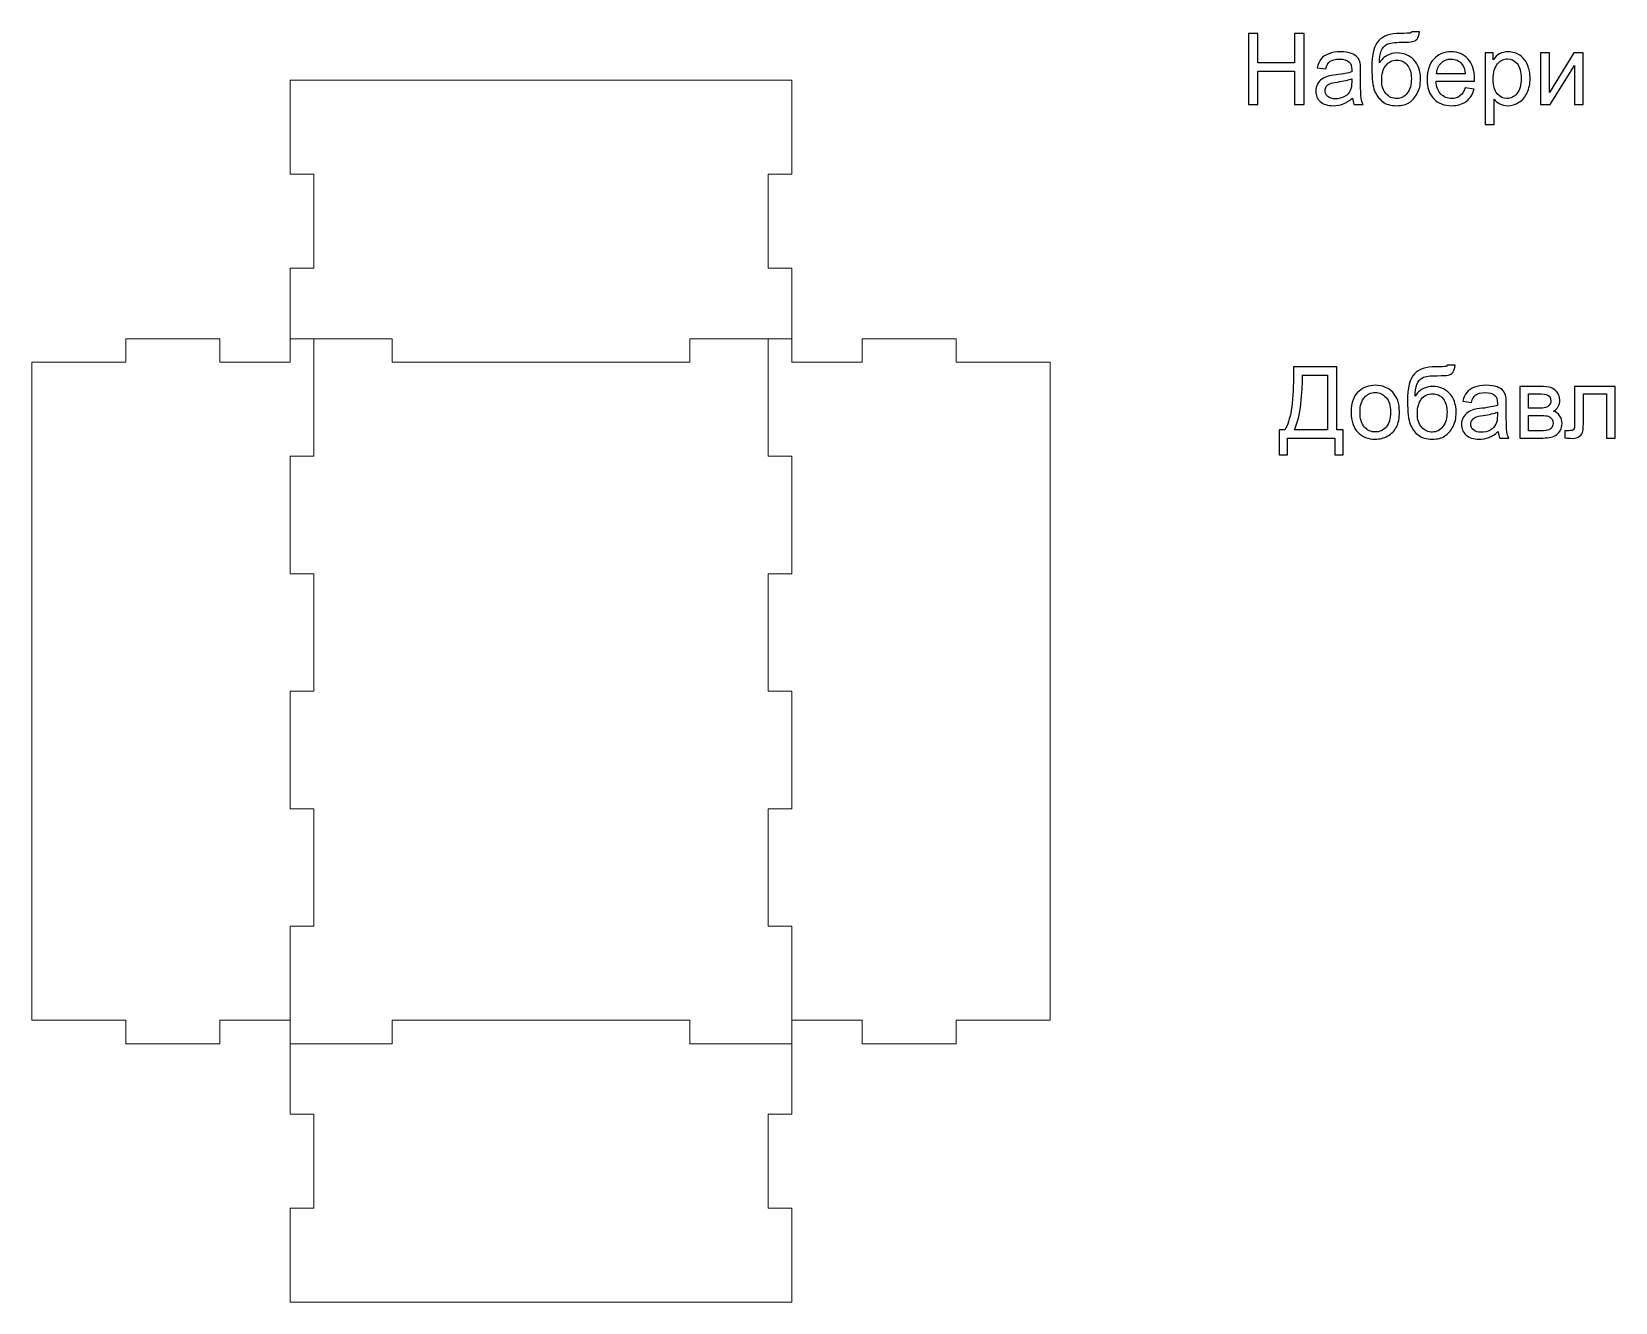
# Model space of a CAD drawing. Header units: millimetres. Extents: x 401 to 1796, y 156 to 1707.
# Drawn here: x 966.3 to 1370.5, y 155.9 to 480.3 of the extents above; entities that cross this region are included whole.
import ezdxf

# ---------------------------------------------------------------- set-up
doc = ezdxf.new("R2010")
doc.units = ezdxf.units.MM
doc.header["$MEASUREMENT"] = 0
doc.layers.add('layer 1', color=7, linetype='Continuous')

msp = doc.modelspace()

# ---------------------------------------------------------------- linework, layer by layer
at = {"layer": 'layer 1', "color": 165}
for points, knots in [([(1276.8537, 461.716), (1276.8537, 461.716), (1276.8537, 479.9024), (1276.8537, 479.9024), (1276.8537, 479.9024), (1276.8537, 479.9024), (1279.2667, 479.9024), (1279.2667, 479.9024), (1279.2667, 479.9024), (1279.2667, 479.9024), (1279.2667, 472.4094), (1279.2667, 472.4094), (1279.2667, 472.4094), (1279.2667, 472.4094), (1288.6647, 472.4094), (1288.6647, 472.4094), (1288.6647, 472.4094), (1288.6647, 472.4094), (1288.6647, 479.9024), (1288.6647, 479.9024), (1288.6647, 479.9024), (1288.6647, 479.9024), (1291.0777, 479.9024), (1291.0777, 479.9024), (1291.0777, 479.9024), (1291.0777, 479.9024), (1291.0777, 461.716), (1291.0777, 461.716), (1291.0777, 461.716), (1291.0777, 461.716), (1288.6647, 461.716), (1288.6647, 461.716), (1288.6647, 461.716), (1288.6647, 461.716), (1288.6647, 470.2758), (1288.6647, 470.2758), (1288.6647, 470.2758), (1288.6647, 470.2758), (1279.2667, 470.2758), (1279.2667, 470.2758), (1279.2667, 470.2758), (1279.2667, 470.2758), (1279.2667, 461.716), (1279.2667, 461.716), (1279.2667, 461.716), (1279.2667, 461.716), (1276.8537, 461.716), (1276.8537, 461.716)], [0, 0, 0, 0, 0.07692308, 0.07692308, 0.07692308, 0.07692308, 0.15384615, 0.15384615, 0.15384615, 0.15384615, 0.23076923, 0.23076923, 0.23076923, 0.23076923, 0.30769231, 0.30769231, 0.30769231, 0.30769231, 0.38461538, 0.38461538, 0.38461538, 0.38461538, 0.46153846, 0.46153846, 0.46153846, 0.46153846, 0.53846154, 0.53846154, 0.53846154, 0.53846154, 0.61538462, 0.61538462, 0.61538462, 0.61538462, 0.69230769, 0.69230769, 0.69230769, 0.69230769, 0.76923077, 0.76923077, 0.76923077, 0.76923077, 0.84615385, 0.84615385, 0.84615385, 0.84615385, 1, 1, 1, 1]), ([(1318.5435, 480.3342), (1318.5435, 480.3342), (1320.5247, 480.3088), (1320.5247, 480.3088), (1320.5247, 480.3088), (1320.4358, 479.424), (1320.2368, 478.806), (1319.9363, 478.4588), (1319.9363, 478.4588), (1319.6357, 478.1117), (1319.2505, 477.8916), (1318.7763, 477.79), (1318.7763, 477.79), (1318.3022, 477.6926), (1317.3709, 477.6418), (1315.9866, 477.6418), (1315.9866, 477.6418), (1314.1493, 477.6418), (1312.8962, 477.464), (1312.2274, 477.1084), (1312.2274, 477.1084), (1311.5627, 476.7528), (1311.0801, 476.1855), (1310.788, 475.4066), (1310.788, 475.4066), (1310.4959, 474.6234), (1310.3351, 473.6201), (1310.3012, 472.3882), (1310.3012, 472.3882), (1310.8642, 473.2264), (1311.5204, 473.853), (1312.2739, 474.2721), (1312.2739, 474.2721), (1313.0232, 474.6912), (1313.8741, 474.8986), (1314.8139, 474.8986), (1314.8139, 474.8986), (1316.5411, 474.8986), (1317.972, 474.3059), (1319.1065, 473.1206), (1319.1065, 473.1206), (1320.2368, 471.9353), (1320.8041, 470.3308), (1320.8041, 468.3031), (1320.8041, 468.3031), (1320.8041, 466.7664), (1320.5205, 465.5048), (1319.949, 464.5227), (1319.949, 464.5227), (1319.3775, 463.5406), (1318.7001, 462.7786), (1317.917, 462.2409), (1317.917, 462.2409), (1317.138, 461.7033), (1316.0712, 461.4366), (1314.725, 461.4366), (1314.725, 461.4366), (1313.1587, 461.4366), (1311.9437, 461.7922), (1311.0759, 462.5076), (1311.0759, 462.5076), (1310.2081, 463.2231), (1309.5434, 464.1375), (1309.0778, 465.2508), (1309.0778, 465.2508), (1308.6163, 466.3642), (1308.3835, 468.3073), (1308.3835, 471.0717), (1308.3835, 471.0717), (1308.3835, 474.5472), (1308.9719, 476.8883), (1310.1446, 478.0948), (1310.1446, 478.0948), (1311.3172, 479.3013), (1313.1248, 479.9024), (1315.5632, 479.9024), (1315.5632, 479.9024), (1317.083, 479.9024), (1317.9424, 479.9278), (1318.1498, 479.9786), (1318.1498, 479.9786), (1318.353, 480.0294), (1318.4842, 480.1479), (1318.5435, 480.3342)], [0, 0, 0, 0, 0.04545455, 0.04545455, 0.04545455, 0.04545455, 0.09090909, 0.09090909, 0.09090909, 0.09090909, 0.13636364, 0.13636364, 0.13636364, 0.13636364, 0.18181818, 0.18181818, 0.18181818, 0.18181818, 0.22727273, 0.22727273, 0.22727273, 0.22727273, 0.27272727, 0.27272727, 0.27272727, 0.27272727, 0.31818182, 0.31818182, 0.31818182, 0.31818182, 0.36363636, 0.36363636, 0.36363636, 0.36363636, 0.40909091, 0.40909091, 0.40909091, 0.40909091, 0.45454545, 0.45454545, 0.45454545, 0.45454545, 0.5, 0.5, 0.5, 0.5, 0.54545455, 0.54545455, 0.54545455, 0.54545455, 0.59090909, 0.59090909, 0.59090909, 0.59090909, 0.63636364, 0.63636364, 0.63636364, 0.63636364, 0.68181818, 0.68181818, 0.68181818, 0.68181818, 0.72727273, 0.72727273, 0.72727273, 0.72727273, 0.77272727, 0.77272727, 0.77272727, 0.77272727, 0.81818182, 0.81818182, 0.81818182, 0.81818182, 0.86363636, 0.86363636, 0.86363636, 0.86363636, 0.90909091, 0.90909091, 0.90909091, 0.90909091, 1, 1, 1, 1]), ([(1303.4263, 463.367), (1302.5966, 462.66), (1301.7965, 462.1647), (1301.0302, 461.8726), (1301.0302, 461.8726), (1300.264, 461.5805), (1299.4427, 461.4366), (1298.5622, 461.4366), (1298.5622, 461.4366), (1297.1144, 461.4366), (1296.001, 461.788), (1295.2221, 462.4949), (1295.2221, 462.4949), (1294.4432, 463.1977), (1294.0537, 464.0994), (1294.0537, 465.1958), (1294.0537, 465.1958), (1294.0537, 465.8393), (1294.2019, 466.4277), (1294.494, 466.9611), (1294.494, 466.9611), (1294.7903, 467.4945), (1295.1755, 467.9178), (1295.6497, 468.2396), (1295.6497, 468.2396), (1296.128, 468.5613), (1296.6614, 468.8068), (1297.2583, 468.9719), (1297.2583, 468.9719), (1297.6986, 469.0862), (1298.3632, 469.1963), (1299.248, 469.3064), (1299.248, 469.3064), (1301.0514, 469.518), (1302.3849, 469.7763), (1303.2358, 470.0726), (1303.2358, 470.0726), (1303.2443, 470.3774), (1303.2485, 470.5721), (1303.2485, 470.6526), (1303.2485, 470.6526), (1303.2485, 471.5585), (1303.0368, 472.1977), (1302.6135, 472.5703), (1302.6135, 472.5703), (1302.042, 473.074), (1301.1911, 473.3238), (1300.065, 473.3238), (1300.065, 473.3238), (1299.0109, 473.3238), (1298.232, 473.1375), (1297.7325, 472.7692), (1297.7325, 472.7692), (1297.2287, 472.4009), (1296.8604, 471.749), (1296.6191, 470.8092), (1296.6191, 470.8092), (1296.6191, 470.8092), (1294.4347, 471.114), (1294.4347, 471.114), (1294.4347, 471.114), (1294.6337, 472.0496), (1294.9596, 472.8073), (1295.4168, 473.3831), (1295.4168, 473.3831), (1295.874, 473.9588), (1296.5344, 474.3991), (1297.398, 474.7123), (1297.398, 474.7123), (1298.2574, 475.0214), (1299.2607, 475.178), (1300.3952, 475.178), (1300.3952, 475.178), (1301.5213, 475.178), (1302.4399, 475.0468), (1303.1469, 474.7801), (1303.1469, 474.7801), (1303.8496, 474.5134), (1304.3703, 474.1832), (1304.7005, 473.781), (1304.7005, 473.781), (1305.0307, 473.3788), (1305.2636, 472.8708), (1305.399, 472.257), (1305.399, 472.257), (1305.471, 471.876), (1305.5091, 471.1902), (1305.5091, 470.2038), (1305.5091, 470.2038), (1305.5091, 470.2038), (1305.5091, 467.2405), (1305.5091, 467.2405), (1305.5091, 467.2405), (1305.5091, 465.1704), (1305.5557, 463.8623), (1305.6488, 463.3077), (1305.6488, 463.3077), (1305.7377, 462.7532), (1305.924, 462.224), (1306.1949, 461.716), (1306.1949, 461.716), (1306.1949, 461.716), (1303.8581, 461.716), (1303.8581, 461.716), (1303.8581, 461.716), (1303.6337, 462.1859), (1303.4898, 462.7362), (1303.4263, 463.367)], [0, 0, 0, 0, 0.03571429, 0.03571429, 0.03571429, 0.03571429, 0.07142857, 0.07142857, 0.07142857, 0.07142857, 0.10714286, 0.10714286, 0.10714286, 0.10714286, 0.14285714, 0.14285714, 0.14285714, 0.14285714, 0.17857143, 0.17857143, 0.17857143, 0.17857143, 0.21428571, 0.21428571, 0.21428571, 0.21428571, 0.25, 0.25, 0.25, 0.25, 0.28571429, 0.28571429, 0.28571429, 0.28571429, 0.32142857, 0.32142857, 0.32142857, 0.32142857, 0.35714286, 0.35714286, 0.35714286, 0.35714286, 0.39285714, 0.39285714, 0.39285714, 0.39285714, 0.42857143, 0.42857143, 0.42857143, 0.42857143, 0.46428571, 0.46428571, 0.46428571, 0.46428571, 0.5, 0.5, 0.5, 0.5, 0.53571429, 0.53571429, 0.53571429, 0.53571429, 0.57142857, 0.57142857, 0.57142857, 0.57142857, 0.60714286, 0.60714286, 0.60714286, 0.60714286, 0.64285714, 0.64285714, 0.64285714, 0.64285714, 0.67857143, 0.67857143, 0.67857143, 0.67857143, 0.71428571, 0.71428571, 0.71428571, 0.71428571, 0.75, 0.75, 0.75, 0.75, 0.78571429, 0.78571429, 0.78571429, 0.78571429, 0.82142857, 0.82142857, 0.82142857, 0.82142857, 0.85714286, 0.85714286, 0.85714286, 0.85714286, 0.89285714, 0.89285714, 0.89285714, 0.89285714, 0.92857143, 0.92857143, 0.92857143, 0.92857143, 1, 1, 1, 1]), ([(1318.4673, 468.3666), (1318.4673, 469.7339), (1318.1413, 470.8558), (1317.4936, 471.7321), (1317.4936, 471.7321), (1316.8459, 472.6084), (1315.9315, 473.0444), (1314.7504, 473.0444), (1314.7504, 473.0444), (1313.5185, 473.0444), (1312.5703, 472.583), (1311.9014, 471.6559), (1311.9014, 471.6559), (1311.2325, 470.733), (1310.8981, 469.5011), (1310.8981, 467.9559), (1310.8981, 467.9559), (1310.8981, 466.4319), (1311.2664, 465.2635), (1312.0072, 464.455), (1312.0072, 464.455), (1312.7438, 463.6464), (1313.6582, 463.24), (1314.7377, 463.24), (1314.7377, 463.24), (1315.8469, 463.24), (1316.7443, 463.7099), (1317.4344, 464.6455), (1317.4344, 464.6455), (1318.1244, 465.581), (1318.4673, 466.8214), (1318.4673, 468.3666)], [0, 0, 0, 0, 0.11111111, 0.11111111, 0.11111111, 0.11111111, 0.22222222, 0.22222222, 0.22222222, 0.22222222, 0.33333333, 0.33333333, 0.33333333, 0.33333333, 0.44444444, 0.44444444, 0.44444444, 0.44444444, 0.55555556, 0.55555556, 0.55555556, 0.55555556, 0.66666667, 0.66666667, 0.66666667, 0.66666667, 0.77777778, 0.77777778, 0.77777778, 0.77777778, 1, 1, 1, 1]), ([(1332.2003, 465.9832), (1332.2003, 465.9832), (1334.5117, 465.6784), (1334.5117, 465.6784), (1334.5117, 465.6784), (1334.1519, 464.3364), (1333.4788, 463.2908), (1332.4966, 462.55), (1332.4966, 462.55), (1331.5145, 461.8091), (1330.2614, 461.4366), (1328.7332, 461.4366), (1328.7332, 461.4366), (1326.8113, 461.4366), (1325.2873, 462.0293), (1324.1612, 463.2146), (1324.1612, 463.2146), (1323.0351, 464.3957), (1322.4721, 466.0594), (1322.4721, 468.1972), (1322.4721, 468.1972), (1322.4721, 470.407), (1323.0394, 472.1258), (1324.1781, 473.345), (1324.1781, 473.345), (1325.3169, 474.5684), (1326.7943, 475.178), (1328.6104, 475.178), (1328.6104, 475.178), (1330.3673, 475.178), (1331.8024, 474.5811), (1332.9157, 473.3831), (1332.9157, 473.3831), (1334.0291, 472.185), (1334.5879, 470.5002), (1334.5879, 468.3285), (1334.5879, 468.3285), (1334.5879, 468.1972), (1334.5837, 467.9983), (1334.5752, 467.7358), (1334.5752, 467.7358), (1334.5752, 467.7358), (1324.7581, 467.7358), (1324.7581, 467.7358), (1324.7581, 467.7358), (1324.8428, 466.2922), (1325.2492, 465.1831), (1325.9858, 464.4169), (1325.9858, 464.4169), (1326.7181, 463.6506), (1327.6368, 463.2654), (1328.7332, 463.2654), (1328.7332, 463.2654), (1329.5502, 463.2654), (1330.2487, 463.4813), (1330.8245, 463.9131), (1330.8245, 463.9131), (1331.4044, 464.3449), (1331.8616, 465.0349), (1332.2003, 465.9832)], [0, 0, 0, 0, 0.0625, 0.0625, 0.0625, 0.0625, 0.125, 0.125, 0.125, 0.125, 0.1875, 0.1875, 0.1875, 0.1875, 0.25, 0.25, 0.25, 0.25, 0.3125, 0.3125, 0.3125, 0.3125, 0.375, 0.375, 0.375, 0.375, 0.4375, 0.4375, 0.4375, 0.4375, 0.5, 0.5, 0.5, 0.5, 0.5625, 0.5625, 0.5625, 0.5625, 0.625, 0.625, 0.625, 0.625, 0.6875, 0.6875, 0.6875, 0.6875, 0.75, 0.75, 0.75, 0.75, 0.8125, 0.8125, 0.8125, 0.8125, 0.875, 0.875, 0.875, 0.875, 1, 1, 1, 1]), ([(1324.8851, 469.5646), (1324.8851, 469.5646), (1332.2257, 469.5646), (1332.2257, 469.5646), (1332.2257, 469.5646), (1332.1283, 470.6737), (1331.8447, 471.5035), (1331.3833, 472.058), (1331.3833, 472.058), (1330.6763, 472.9174), (1329.7534, 473.3492), (1328.6231, 473.3492), (1328.6231, 473.3492), (1327.5987, 473.3492), (1326.7393, 473.0063), (1326.0408, 472.3205), (1326.0408, 472.3205), (1325.3465, 471.6347), (1324.9613, 470.7161), (1324.8851, 469.5646)], [0, 0, 0, 0, 0.16666667, 0.16666667, 0.16666667, 0.16666667, 0.33333333, 0.33333333, 0.33333333, 0.33333333, 0.5, 0.5, 0.5, 0.5, 0.66666667, 0.66666667, 0.66666667, 0.66666667, 1, 1, 1, 1]), ([(1337.3353, 456.6614), (1337.3353, 456.6614), (1337.3353, 474.8986), (1337.3353, 474.8986), (1337.3353, 474.8986), (1337.3353, 474.8986), (1339.3673, 474.8986), (1339.3673, 474.8986), (1339.3673, 474.8986), (1339.3673, 474.8986), (1339.3673, 473.1672), (1339.3673, 473.1672), (1339.3673, 473.1672), (1339.8457, 473.836), (1340.3875, 474.3398), (1340.9929, 474.6742), (1340.9929, 474.6742), (1341.594, 475.0087), (1342.3264, 475.178), (1343.1858, 475.178), (1343.1858, 475.178), (1344.3118, 475.178), (1345.3024, 474.8901), (1346.1618, 474.3102), (1346.1618, 474.3102), (1347.0212, 473.7344), (1347.6689, 472.9174), (1348.1091, 471.8675), (1348.1091, 471.8675), (1348.5452, 470.8134), (1348.7653, 469.662), (1348.7653, 468.4047), (1348.7653, 468.4047), (1348.7653, 467.0627), (1348.524, 465.852), (1348.0414, 464.7725), (1348.0414, 464.7725), (1347.5588, 463.6972), (1346.8561, 462.8717), (1345.9332, 462.296), (1345.9332, 462.296), (1345.0146, 461.7245), (1344.0451, 461.4366), (1343.0291, 461.4366), (1343.0291, 461.4366), (1342.2841, 461.4366), (1341.6152, 461.5932), (1341.0268, 461.9065), (1341.0268, 461.9065), (1340.4341, 462.2198), (1339.9515, 462.6135), (1339.5705, 463.0918), (1339.5705, 463.0918), (1339.5705, 463.0918), (1339.5705, 456.6614), (1339.5705, 456.6614), (1339.5705, 456.6614), (1339.5705, 456.6614), (1337.3353, 456.6614), (1337.3353, 456.6614)], [0, 0, 0, 0, 0.0625, 0.0625, 0.0625, 0.0625, 0.125, 0.125, 0.125, 0.125, 0.1875, 0.1875, 0.1875, 0.1875, 0.25, 0.25, 0.25, 0.25, 0.3125, 0.3125, 0.3125, 0.3125, 0.375, 0.375, 0.375, 0.375, 0.4375, 0.4375, 0.4375, 0.4375, 0.5, 0.5, 0.5, 0.5, 0.5625, 0.5625, 0.5625, 0.5625, 0.625, 0.625, 0.625, 0.625, 0.6875, 0.6875, 0.6875, 0.6875, 0.75, 0.75, 0.75, 0.75, 0.8125, 0.8125, 0.8125, 0.8125, 0.875, 0.875, 0.875, 0.875, 1, 1, 1, 1]), ([(1339.3673, 468.2269), (1339.3673, 466.5378), (1339.7102, 465.2889), (1340.3918, 464.4804), (1340.3918, 464.4804), (1341.0776, 463.6718), (1341.9073, 463.2654), (1342.881, 463.2654), (1342.881, 463.2654), (1343.8716, 463.2654), (1344.7182, 463.6845), (1345.421, 464.5227), (1345.421, 464.5227), (1346.1279, 465.3609), (1346.4793, 466.6563), (1346.4793, 468.4131), (1346.4793, 468.4131), (1346.4793, 470.0895), (1346.1364, 471.3426), (1345.4464, 472.1766), (1345.4464, 472.1766), (1344.7563, 473.0105), (1343.9351, 473.4254), (1342.9783, 473.4254), (1342.9783, 473.4254), (1342.0301, 473.4254), (1341.1919, 472.9809), (1340.4637, 472.0961), (1340.4637, 472.0961), (1339.7314, 471.2071), (1339.3673, 469.9202), (1339.3673, 468.2269)], [0, 0, 0, 0, 0.11111111, 0.11111111, 0.11111111, 0.11111111, 0.22222222, 0.22222222, 0.22222222, 0.22222222, 0.33333333, 0.33333333, 0.33333333, 0.33333333, 0.44444444, 0.44444444, 0.44444444, 0.44444444, 0.55555556, 0.55555556, 0.55555556, 0.55555556, 0.66666667, 0.66666667, 0.66666667, 0.66666667, 0.77777778, 0.77777778, 0.77777778, 0.77777778, 1, 1, 1, 1]), ([(1351.4619, 474.8986), (1351.4619, 474.8986), (1353.6971, 474.8986), (1353.6971, 474.8986), (1353.6971, 474.8986), (1353.6971, 474.8986), (1353.6971, 464.8444), (1353.6971, 464.8444), (1353.6971, 464.8444), (1353.6971, 464.8444), (1359.9074, 474.8986), (1359.9074, 474.8986), (1359.9074, 474.8986), (1359.9074, 474.8986), (1362.3077, 474.8986), (1362.3077, 474.8986), (1362.3077, 474.8986), (1362.3077, 474.8986), (1362.3077, 461.716), (1362.3077, 461.716), (1362.3077, 461.716), (1362.3077, 461.716), (1360.0725, 461.716), (1360.0725, 461.716), (1360.0725, 461.716), (1360.0725, 461.716), (1360.0725, 471.7067), (1360.0725, 471.7067), (1360.0725, 471.7067), (1360.0725, 471.7067), (1353.8707, 461.716), (1353.8707, 461.716), (1353.8707, 461.716), (1353.8707, 461.716), (1351.4619, 461.716), (1351.4619, 461.716), (1351.4619, 461.716), (1351.4619, 461.716), (1351.4619, 474.8986), (1351.4619, 474.8986)], [0, 0, 0, 0, 0.09090909, 0.09090909, 0.09090909, 0.09090909, 0.18181818, 0.18181818, 0.18181818, 0.18181818, 0.27272727, 0.27272727, 0.27272727, 0.27272727, 0.36363636, 0.36363636, 0.36363636, 0.36363636, 0.45454545, 0.45454545, 0.45454545, 0.45454545, 0.54545455, 0.54545455, 0.54545455, 0.54545455, 0.63636364, 0.63636364, 0.63636364, 0.63636364, 0.72727273, 0.72727273, 0.72727273, 0.72727273, 0.81818182, 0.81818182, 0.81818182, 0.81818182, 1, 1, 1, 1]), ([(1303.2485, 468.32), (1302.4357, 467.9898), (1301.2165, 467.7104), (1299.5909, 467.4818), (1299.5909, 467.4818), (1298.668, 467.3506), (1298.0161, 467.2024), (1297.6351, 467.0373), (1297.6351, 467.0373), (1297.2541, 466.8722), (1296.962, 466.6309), (1296.7546, 466.3176), (1296.7546, 466.3176), (1296.5471, 466.0001), (1296.4413, 465.6488), (1296.4413, 465.2593), (1296.4413, 465.2593), (1296.4413, 464.6709), (1296.6657, 464.1756), (1297.1186, 463.7819), (1297.1186, 463.7819), (1297.5716, 463.3882), (1298.232, 463.1892), (1299.0998, 463.1892), (1299.0998, 463.1892), (1299.9592, 463.1892), (1300.7254, 463.3755), (1301.3985, 463.7522), (1301.3985, 463.7522), (1302.0674, 464.1248), (1302.5627, 464.637), (1302.876, 465.2847), (1302.876, 465.2847), (1303.1173, 465.7885), (1303.2358, 466.5293), (1303.2358, 467.5072), (1303.2358, 467.5072), (1303.2358, 467.5072), (1303.2485, 468.32), (1303.2485, 468.32)], [0, 0, 0, 0, 0.09090909, 0.09090909, 0.09090909, 0.09090909, 0.18181818, 0.18181818, 0.18181818, 0.18181818, 0.27272727, 0.27272727, 0.27272727, 0.27272727, 0.36363636, 0.36363636, 0.36363636, 0.36363636, 0.45454545, 0.45454545, 0.45454545, 0.45454545, 0.54545455, 0.54545455, 0.54545455, 0.54545455, 0.63636364, 0.63636364, 0.63636364, 0.63636364, 0.72727273, 0.72727273, 0.72727273, 0.72727273, 0.81818182, 0.81818182, 0.81818182, 0.81818182, 1, 1, 1, 1])]:
    msp.add_open_spline(points, degree=3, knots=knots, dxfattribs=at)
at = {"layer": 'layer 1', "color": 240, "lineweight": 20}
for points, knots in [([(1160.3115, 227.9465), (1160.3115, 227.9465), (1178.3113, 227.9465), (1178.3113, 227.9465), (1178.3113, 227.9465), (1178.3113, 227.9465), (1178.3113, 221.9461), (1178.3113, 221.9461), (1178.3113, 221.9461), (1178.3113, 221.9461), (1202.3115, 221.9461), (1202.3115, 221.9461), (1202.3115, 221.9461), (1202.3115, 221.9461), (1202.3113, 227.9465), (1202.3113, 227.9465), (1202.3113, 227.9465), (1202.3113, 227.9465), (1226.3115, 227.9465), (1226.3115, 227.9465), (1226.3115, 227.9465), (1226.3115, 227.9465), (1226.3113, 395.9463), (1226.3113, 395.9463), (1226.3113, 395.9463), (1226.3113, 395.9463), (1202.3113, 395.9463), (1202.3113, 395.9463), (1202.3113, 395.9463), (1202.3113, 395.9463), (1202.3115, 401.9465), (1202.3115, 401.9465), (1202.3115, 401.9465), (1202.3115, 401.9465), (1178.3113, 401.9465), (1178.3113, 401.9465), (1178.3113, 401.9465), (1178.3113, 401.9465), (1178.3113, 395.9463), (1178.3113, 395.9463), (1178.3113, 395.9463), (1178.3113, 395.9463), (1160.3115, 395.9463), (1160.3115, 395.9463), (1160.3115, 395.9463), (1160.3115, 395.9463), (1160.3117, 419.9463), (1160.3117, 419.9463), (1160.3117, 419.9463), (1160.3117, 419.9463), (1154.3113, 419.9461), (1154.3113, 419.9461), (1154.3113, 419.9461), (1154.3113, 419.9461), (1154.3113, 443.9463), (1154.3113, 443.9463), (1154.3113, 443.9463), (1154.3113, 443.9463), (1160.3117, 443.9463), (1160.3117, 443.9463), (1160.3117, 443.9463), (1160.3117, 443.9463), (1160.3117, 467.9463), (1160.3117, 467.9463), (1160.3117, 467.9463), (1160.3117, 467.9463), (1032.3113, 467.9461), (1032.3113, 467.9461), (1032.3113, 467.9461), (1032.3113, 467.9461), (1032.3113, 443.9463), (1032.3113, 443.9463), (1032.3113, 443.9463), (1032.3113, 443.9463), (1038.3117, 443.9463), (1038.3117, 443.9463), (1038.3117, 443.9463), (1038.3117, 443.9463), (1038.3117, 419.9461), (1038.3117, 419.9461), (1038.3117, 419.9461), (1038.3117, 419.9461), (1032.3113, 419.9463), (1032.3113, 419.9463), (1032.3113, 419.9463), (1032.3113, 419.9463), (1032.3115, 395.9463), (1032.3115, 395.9463), (1032.3115, 395.9463), (1032.3115, 395.9463), (1014.3113, 395.9463), (1014.3113, 395.9463), (1014.3113, 395.9463), (1014.3113, 395.9463), (1014.3115, 401.9465), (1014.3115, 401.9465), (1014.3115, 401.9465), (1014.3115, 401.9465), (990.3117, 401.9465), (990.3117, 401.9465), (990.3117, 401.9465), (990.3117, 401.9465), (990.3117, 395.9463), (990.3117, 395.9463), (990.3117, 395.9463), (990.3117, 395.9463), (966.3117, 395.9463), (966.3117, 395.9463), (966.3117, 395.9463), (966.3117, 395.9463), (966.3115, 227.9465), (966.3115, 227.9465), (966.3115, 227.9465), (966.3115, 227.9465), (990.3117, 227.9465), (990.3117, 227.9465), (990.3117, 227.9465), (990.3117, 227.9465), (990.3115, 221.9461), (990.3115, 221.9461), (990.3115, 221.9461), (990.3115, 221.9461), (1014.3113, 221.9461), (1014.3113, 221.9461), (1014.3113, 221.9461), (1014.3113, 221.9461), (1014.3113, 227.9465), (1014.3113, 227.9465), (1014.3113, 227.9465), (1014.3113, 227.9465), (1032.3115, 227.9465), (1032.3115, 227.9465)], [0, 0, 0, 0, 0.02941176, 0.02941176, 0.02941176, 0.02941176, 0.05882353, 0.05882353, 0.05882353, 0.05882353, 0.08823529, 0.08823529, 0.08823529, 0.08823529, 0.11764706, 0.11764706, 0.11764706, 0.11764706, 0.14705882, 0.14705882, 0.14705882, 0.14705882, 0.17647059, 0.17647059, 0.17647059, 0.17647059, 0.20588235, 0.20588235, 0.20588235, 0.20588235, 0.23529412, 0.23529412, 0.23529412, 0.23529412, 0.26470588, 0.26470588, 0.26470588, 0.26470588, 0.29411765, 0.29411765, 0.29411765, 0.29411765, 0.32352941, 0.32352941, 0.32352941, 0.32352941, 0.35294118, 0.35294118, 0.35294118, 0.35294118, 0.38235294, 0.38235294, 0.38235294, 0.38235294, 0.41176471, 0.41176471, 0.41176471, 0.41176471, 0.44117647, 0.44117647, 0.44117647, 0.44117647, 0.47058824, 0.47058824, 0.47058824, 0.47058824, 0.5, 0.5, 0.5, 0.5, 0.52941176, 0.52941176, 0.52941176, 0.52941176, 0.55882353, 0.55882353, 0.55882353, 0.55882353, 0.58823529, 0.58823529, 0.58823529, 0.58823529, 0.61764706, 0.61764706, 0.61764706, 0.61764706, 0.64705882, 0.64705882, 0.64705882, 0.64705882, 0.67647059, 0.67647059, 0.67647059, 0.67647059, 0.70588235, 0.70588235, 0.70588235, 0.70588235, 0.73529412, 0.73529412, 0.73529412, 0.73529412, 0.76470588, 0.76470588, 0.76470588, 0.76470588, 0.79411765, 0.79411765, 0.79411765, 0.79411765, 0.82352941, 0.82352941, 0.82352941, 0.82352941, 0.85294118, 0.85294118, 0.85294118, 0.85294118, 0.88235294, 0.88235294, 0.88235294, 0.88235294, 0.91176471, 0.91176471, 0.91176471, 0.91176471, 0.94117647, 0.94117647, 0.94117647, 0.94117647, 1, 1, 1, 1]), ([(1032.3113, 401.9463), (1032.3113, 401.9463), (1058.3113, 401.9465), (1058.3113, 401.9465), (1058.3113, 401.9465), (1058.3113, 401.9465), (1058.3113, 395.9463), (1058.3113, 395.9463), (1058.3113, 395.9463), (1058.3113, 395.9463), (1134.3113, 395.9463), (1134.3113, 395.9463), (1134.3113, 395.9463), (1134.3113, 395.9463), (1134.3115, 401.9465), (1134.3115, 401.9465), (1134.3115, 401.9465), (1134.3115, 401.9465), (1160.3117, 401.9463), (1160.3117, 401.9463)], [0, 0, 0, 0, 0.16666667, 0.16666667, 0.16666667, 0.16666667, 0.33333333, 0.33333333, 0.33333333, 0.33333333, 0.5, 0.5, 0.5, 0.5, 0.66666667, 0.66666667, 0.66666667, 0.66666667, 1, 1, 1, 1]), ([(1154.3115, 401.9463), (1154.3115, 401.9463), (1154.3113, 395.9463), (1154.3113, 395.9463), (1154.3113, 395.9463), (1154.3113, 395.9463), (1154.3113, 371.9463), (1154.3113, 371.9463), (1154.3113, 371.9463), (1154.3113, 371.9463), (1160.3117, 371.9463), (1160.3117, 371.9463), (1160.3117, 371.9463), (1160.3117, 371.9463), (1160.3117, 341.9461), (1160.3117, 341.9461), (1160.3117, 341.9461), (1160.3117, 341.9461), (1154.3113, 341.9461), (1154.3113, 341.9461), (1154.3113, 341.9461), (1154.3113, 341.9461), (1154.3113, 311.9461), (1154.3113, 311.9461), (1154.3113, 311.9461), (1154.3113, 311.9461), (1160.3117, 311.9463), (1160.3117, 311.9463), (1160.3117, 311.9463), (1160.3117, 311.9463), (1160.3117, 281.9465), (1160.3117, 281.9465), (1160.3117, 281.9465), (1160.3117, 281.9465), (1154.3113, 281.9465), (1154.3113, 281.9465), (1154.3113, 281.9465), (1154.3113, 281.9465), (1154.3113, 251.9465), (1154.3113, 251.9465), (1154.3113, 251.9465), (1154.3113, 251.9465), (1160.3117, 251.9465), (1160.3117, 251.9465), (1160.3117, 251.9465), (1160.3117, 251.9465), (1160.3117, 203.9465), (1160.3117, 203.9465), (1160.3117, 203.9465), (1160.3117, 203.9465), (1154.3113, 203.9465), (1154.3113, 203.9465), (1154.3113, 203.9465), (1154.3113, 203.9465), (1154.3113, 179.9465), (1154.3113, 179.9465), (1154.3113, 179.9465), (1154.3113, 179.9465), (1160.3117, 179.9465), (1160.3117, 179.9465), (1160.3117, 179.9465), (1160.3117, 179.9465), (1160.3117, 155.9465), (1160.3117, 155.9465), (1160.3117, 155.9465), (1160.3117, 155.9465), (1032.3113, 155.9463), (1032.3113, 155.9463), (1032.3113, 155.9463), (1032.3113, 155.9463), (1032.3113, 179.9465), (1032.3113, 179.9465), (1032.3113, 179.9465), (1032.3113, 179.9465), (1038.3117, 179.9463), (1038.3117, 179.9463), (1038.3117, 179.9463), (1038.3117, 179.9463), (1038.3117, 203.9465), (1038.3117, 203.9465), (1038.3117, 203.9465), (1038.3117, 203.9465), (1032.3113, 203.9463), (1032.3113, 203.9463), (1032.3113, 203.9463), (1032.3113, 203.9463), (1032.3113, 251.9465), (1032.3113, 251.9465), (1032.3113, 251.9465), (1032.3113, 251.9465), (1038.3117, 251.9463), (1038.3117, 251.9463), (1038.3117, 251.9463), (1038.3117, 251.9463), (1038.3117, 281.9465), (1038.3117, 281.9465), (1038.3117, 281.9465), (1038.3117, 281.9465), (1032.3113, 281.9463), (1032.3113, 281.9463), (1032.3113, 281.9463), (1032.3113, 281.9463), (1032.3113, 311.9461), (1032.3113, 311.9461), (1032.3113, 311.9461), (1032.3113, 311.9461), (1038.3117, 311.9461), (1038.3117, 311.9461), (1038.3117, 311.9461), (1038.3117, 311.9461), (1038.3117, 341.9461), (1038.3117, 341.9461), (1038.3117, 341.9461), (1038.3117, 341.9461), (1032.3113, 341.9461), (1032.3113, 341.9461), (1032.3113, 341.9461), (1032.3113, 341.9461), (1032.3113, 371.9463), (1032.3113, 371.9463), (1032.3113, 371.9463), (1032.3113, 371.9463), (1038.3117, 371.9463), (1038.3117, 371.9463), (1038.3117, 371.9463), (1038.3117, 371.9463), (1038.3117, 395.9463), (1038.3117, 395.9463), (1038.3117, 395.9463), (1038.3117, 395.9463), (1038.3115, 401.9463), (1038.3115, 401.9463)], [0, 0, 0, 0, 0.02941176, 0.02941176, 0.02941176, 0.02941176, 0.05882353, 0.05882353, 0.05882353, 0.05882353, 0.08823529, 0.08823529, 0.08823529, 0.08823529, 0.11764706, 0.11764706, 0.11764706, 0.11764706, 0.14705882, 0.14705882, 0.14705882, 0.14705882, 0.17647059, 0.17647059, 0.17647059, 0.17647059, 0.20588235, 0.20588235, 0.20588235, 0.20588235, 0.23529412, 0.23529412, 0.23529412, 0.23529412, 0.26470588, 0.26470588, 0.26470588, 0.26470588, 0.29411765, 0.29411765, 0.29411765, 0.29411765, 0.32352941, 0.32352941, 0.32352941, 0.32352941, 0.35294118, 0.35294118, 0.35294118, 0.35294118, 0.38235294, 0.38235294, 0.38235294, 0.38235294, 0.41176471, 0.41176471, 0.41176471, 0.41176471, 0.44117647, 0.44117647, 0.44117647, 0.44117647, 0.47058824, 0.47058824, 0.47058824, 0.47058824, 0.5, 0.5, 0.5, 0.5, 0.52941176, 0.52941176, 0.52941176, 0.52941176, 0.55882353, 0.55882353, 0.55882353, 0.55882353, 0.58823529, 0.58823529, 0.58823529, 0.58823529, 0.61764706, 0.61764706, 0.61764706, 0.61764706, 0.64705882, 0.64705882, 0.64705882, 0.64705882, 0.67647059, 0.67647059, 0.67647059, 0.67647059, 0.70588235, 0.70588235, 0.70588235, 0.70588235, 0.73529412, 0.73529412, 0.73529412, 0.73529412, 0.76470588, 0.76470588, 0.76470588, 0.76470588, 0.79411765, 0.79411765, 0.79411765, 0.79411765, 0.82352941, 0.82352941, 0.82352941, 0.82352941, 0.85294118, 0.85294118, 0.85294118, 0.85294118, 0.88235294, 0.88235294, 0.88235294, 0.88235294, 0.91176471, 0.91176471, 0.91176471, 0.91176471, 0.94117647, 0.94117647, 0.94117647, 0.94117647, 1, 1, 1, 1]), ([(1032.3113, 221.9461), (1032.3113, 221.9461), (1058.3115, 221.9461), (1058.3115, 221.9461), (1058.3115, 221.9461), (1058.3115, 221.9461), (1058.3113, 227.9465), (1058.3113, 227.9465), (1058.3113, 227.9465), (1058.3113, 227.9465), (1134.3115, 227.9465), (1134.3115, 227.9465), (1134.3115, 227.9465), (1134.3115, 227.9465), (1134.3113, 221.9461), (1134.3113, 221.9461), (1134.3113, 221.9461), (1134.3113, 221.9461), (1160.3117, 221.9461), (1160.3117, 221.9461)], [0, 0, 0, 0, 0.16666667, 0.16666667, 0.16666667, 0.16666667, 0.33333333, 0.33333333, 0.33333333, 0.33333333, 0.5, 0.5, 0.5, 0.5, 0.66666667, 0.66666667, 0.66666667, 0.66666667, 1, 1, 1, 1])]:
    msp.add_open_spline(points, degree=3, knots=knots, dxfattribs=at)
at = {"layer": 'layer 1', "color": 250}
for points, knots in [([(1288.3598, 394.7741), (1288.3598, 394.7741), (1299.4342, 394.7741), (1299.4342, 394.7741), (1299.4342, 394.7741), (1299.4342, 394.7741), (1299.4342, 378.7213), (1299.4342, 378.7213), (1299.4342, 378.7213), (1299.4342, 378.7213), (1301.0598, 378.7213), (1301.0598, 378.7213), (1301.0598, 378.7213), (1301.0598, 378.7213), (1301.0598, 372.3459), (1301.0598, 372.3459), (1301.0598, 372.3459), (1301.0598, 372.3459), (1298.9262, 372.3459), (1298.9262, 372.3459), (1298.9262, 372.3459), (1298.9262, 372.3459), (1298.9262, 376.5877), (1298.9262, 376.5877), (1298.9262, 376.5877), (1298.9262, 376.5877), (1286.8866, 376.5877), (1286.8866, 376.5877), (1286.8866, 376.5877), (1286.8866, 376.5877), (1286.8866, 372.3459), (1286.8866, 372.3459), (1286.8866, 372.3459), (1286.8866, 372.3459), (1284.753, 372.3459), (1284.753, 372.3459), (1284.753, 372.3459), (1284.753, 372.3459), (1284.753, 378.7213), (1284.753, 378.7213), (1284.753, 378.7213), (1284.753, 378.7213), (1286.15, 378.7213), (1286.15, 378.7213), (1286.15, 378.7213), (1287.6232, 380.9311), (1288.3598, 385.3973), (1288.3598, 392.1156), (1288.3598, 392.1156), (1288.3598, 392.1156), (1288.3598, 394.7741), (1288.3598, 394.7741)], [0, 0, 0, 0, 0.07142857, 0.07142857, 0.07142857, 0.07142857, 0.14285714, 0.14285714, 0.14285714, 0.14285714, 0.21428571, 0.21428571, 0.21428571, 0.21428571, 0.28571429, 0.28571429, 0.28571429, 0.28571429, 0.35714286, 0.35714286, 0.35714286, 0.35714286, 0.42857143, 0.42857143, 0.42857143, 0.42857143, 0.5, 0.5, 0.5, 0.5, 0.57142857, 0.57142857, 0.57142857, 0.57142857, 0.64285714, 0.64285714, 0.64285714, 0.64285714, 0.71428571, 0.71428571, 0.71428571, 0.71428571, 0.78571429, 0.78571429, 0.78571429, 0.78571429, 0.85714286, 0.85714286, 0.85714286, 0.85714286, 1, 1, 1, 1]), ([(1297.0212, 392.6405), (1297.0212, 392.6405), (1290.6712, 392.6405), (1290.6712, 392.6405), (1290.6712, 392.6405), (1290.6712, 392.6405), (1290.6712, 391.7092), (1290.6712, 391.7092), (1290.6712, 391.7092), (1290.6712, 390.1598), (1290.5315, 388.0389), (1290.2521, 385.3507), (1290.2521, 385.3507), (1289.9769, 382.6625), (1289.4266, 380.4527), (1288.6138, 378.7213), (1288.6138, 378.7213), (1288.6138, 378.7213), (1297.0212, 378.7213), (1297.0212, 378.7213), (1297.0212, 378.7213), (1297.0212, 378.7213), (1297.0212, 392.6405), (1297.0212, 392.6405)], [0, 0, 0, 0, 0.14285714, 0.14285714, 0.14285714, 0.14285714, 0.28571429, 0.28571429, 0.28571429, 0.28571429, 0.42857143, 0.42857143, 0.42857143, 0.42857143, 0.57142857, 0.57142857, 0.57142857, 0.57142857, 0.71428571, 0.71428571, 0.71428571, 0.71428571, 1, 1, 1, 1]), ([(1327.6408, 395.2059), (1327.6408, 395.2059), (1329.622, 395.1805), (1329.622, 395.1805), (1329.622, 395.1805), (1329.5331, 394.2957), (1329.3341, 393.6777), (1329.0336, 393.3305), (1329.0336, 393.3305), (1328.733, 392.9834), (1328.3478, 392.7633), (1327.8736, 392.6617), (1327.8736, 392.6617), (1327.3995, 392.5643), (1326.4682, 392.5135), (1325.0839, 392.5135), (1325.0839, 392.5135), (1323.2466, 392.5135), (1321.9935, 392.3357), (1321.3247, 391.9801), (1321.3247, 391.9801), (1320.66, 391.6245), (1320.1774, 391.0572), (1319.8853, 390.2783), (1319.8853, 390.2783), (1319.5932, 389.4951), (1319.4324, 388.4918), (1319.3985, 387.2599), (1319.3985, 387.2599), (1319.9615, 388.0981), (1320.6177, 388.7247), (1321.3712, 389.1438), (1321.3712, 389.1438), (1322.1205, 389.5629), (1322.9714, 389.7703), (1323.9112, 389.7703), (1323.9112, 389.7703), (1325.6384, 389.7703), (1327.0693, 389.1776), (1328.2038, 387.9923), (1328.2038, 387.9923), (1329.3341, 386.807), (1329.9014, 385.2025), (1329.9014, 383.1748), (1329.9014, 383.1748), (1329.9014, 381.6381), (1329.6178, 380.3765), (1329.0463, 379.3944), (1329.0463, 379.3944), (1328.4748, 378.4123), (1327.7974, 377.6503), (1327.0143, 377.1126), (1327.0143, 377.1126), (1326.2353, 376.575), (1325.1685, 376.3083), (1323.8223, 376.3083), (1323.8223, 376.3083), (1322.256, 376.3083), (1321.041, 376.6639), (1320.1732, 377.3793), (1320.1732, 377.3793), (1319.3054, 378.0948), (1318.6407, 379.0092), (1318.1751, 380.1225), (1318.1751, 380.1225), (1317.7136, 381.2359), (1317.4808, 383.179), (1317.4808, 385.9434), (1317.4808, 385.9434), (1317.4808, 389.4189), (1318.0692, 391.76), (1319.2419, 392.9665), (1319.2419, 392.9665), (1320.4145, 394.173), (1322.2221, 394.7741), (1324.6605, 394.7741), (1324.6605, 394.7741), (1326.1803, 394.7741), (1327.0397, 394.7995), (1327.2471, 394.8503), (1327.2471, 394.8503), (1327.4503, 394.9011), (1327.5815, 395.0196), (1327.6408, 395.2059)], [0, 0, 0, 0, 0.04545455, 0.04545455, 0.04545455, 0.04545455, 0.09090909, 0.09090909, 0.09090909, 0.09090909, 0.13636364, 0.13636364, 0.13636364, 0.13636364, 0.18181818, 0.18181818, 0.18181818, 0.18181818, 0.22727273, 0.22727273, 0.22727273, 0.22727273, 0.27272727, 0.27272727, 0.27272727, 0.27272727, 0.31818182, 0.31818182, 0.31818182, 0.31818182, 0.36363636, 0.36363636, 0.36363636, 0.36363636, 0.40909091, 0.40909091, 0.40909091, 0.40909091, 0.45454545, 0.45454545, 0.45454545, 0.45454545, 0.5, 0.5, 0.5, 0.5, 0.54545455, 0.54545455, 0.54545455, 0.54545455, 0.59090909, 0.59090909, 0.59090909, 0.59090909, 0.63636364, 0.63636364, 0.63636364, 0.63636364, 0.68181818, 0.68181818, 0.68181818, 0.68181818, 0.72727273, 0.72727273, 0.72727273, 0.72727273, 0.77272727, 0.77272727, 0.77272727, 0.77272727, 0.81818182, 0.81818182, 0.81818182, 0.81818182, 0.86363636, 0.86363636, 0.86363636, 0.86363636, 0.90909091, 0.90909091, 0.90909091, 0.90909091, 1, 1, 1, 1]), ([(1303.0748, 383.179), (1303.0748, 385.6132), (1303.7521, 387.4166), (1305.111, 388.5892), (1305.111, 388.5892), (1306.2413, 389.5629), (1307.6256, 390.0497), (1309.2555, 390.0497), (1309.2555, 390.0497), (1311.0631, 390.0497), (1312.5448, 389.457), (1313.6962, 388.2717), (1313.6962, 388.2717), (1314.8435, 387.0906), (1315.4192, 385.4523), (1315.4192, 383.3653), (1315.4192, 383.3653), (1315.4192, 381.6719), (1315.1652, 380.3427), (1314.6572, 379.3732), (1314.6572, 379.3732), (1314.1492, 378.4038), (1313.4084, 377.6503), (1312.4347, 377.1126), (1312.4347, 377.1126), (1311.4653, 376.575), (1310.4027, 376.3083), (1309.2555, 376.3083), (1309.2555, 376.3083), (1307.4097, 376.3083), (1305.9196, 376.8967), (1304.7808, 378.0778), (1304.7808, 378.0778), (1303.6421, 379.2589), (1303.0748, 380.9607), (1303.0748, 383.179)], [0, 0, 0, 0, 0.1, 0.1, 0.1, 0.1, 0.2, 0.2, 0.2, 0.2, 0.3, 0.3, 0.3, 0.3, 0.4, 0.4, 0.4, 0.4, 0.5, 0.5, 0.5, 0.5, 0.6, 0.6, 0.6, 0.6, 0.7, 0.7, 0.7, 0.7, 0.8, 0.8, 0.8, 0.8, 1, 1, 1, 1]), ([(1305.3608, 383.1748), (1305.3608, 381.4899), (1305.7291, 380.2284), (1306.4657, 379.3944), (1306.4657, 379.3944), (1307.2065, 378.5562), (1308.1336, 378.1371), (1309.2555, 378.1371), (1309.2555, 378.1371), (1310.3646, 378.1371), (1311.2875, 378.5562), (1312.0283, 379.3986), (1312.0283, 379.3986), (1312.7649, 380.2411), (1313.1332, 381.5238), (1313.1332, 383.2467), (1313.1332, 383.2467), (1313.1332, 384.8723), (1312.7607, 386.1042), (1312.0198, 386.9382), (1312.0198, 386.9382), (1311.279, 387.7764), (1310.3561, 388.1955), (1309.2555, 388.1955), (1309.2555, 388.1955), (1308.1336, 388.1955), (1307.2065, 387.7806), (1306.4657, 386.9467), (1306.4657, 386.9467), (1305.7291, 386.1127), (1305.3608, 384.8554), (1305.3608, 383.1748)], [0, 0, 0, 0, 0.11111111, 0.11111111, 0.11111111, 0.11111111, 0.22222222, 0.22222222, 0.22222222, 0.22222222, 0.33333333, 0.33333333, 0.33333333, 0.33333333, 0.44444444, 0.44444444, 0.44444444, 0.44444444, 0.55555556, 0.55555556, 0.55555556, 0.55555556, 0.66666667, 0.66666667, 0.66666667, 0.66666667, 0.77777778, 0.77777778, 0.77777778, 0.77777778, 1, 1, 1, 1]), ([(1340.616, 378.2387), (1339.7863, 377.5317), (1338.9862, 377.0364), (1338.2199, 376.7443), (1338.2199, 376.7443), (1337.4537, 376.4522), (1336.6324, 376.3083), (1335.7519, 376.3083), (1335.7519, 376.3083), (1334.3041, 376.3083), (1333.1907, 376.6597), (1332.4118, 377.3666), (1332.4118, 377.3666), (1331.6329, 378.0694), (1331.2434, 378.9711), (1331.2434, 380.0675), (1331.2434, 380.0675), (1331.2434, 380.711), (1331.3916, 381.2994), (1331.6837, 381.8328), (1331.6837, 381.8328), (1331.98, 382.3662), (1332.3652, 382.7895), (1332.8394, 383.1113), (1332.8394, 383.1113), (1333.3177, 383.433), (1333.8511, 383.6785), (1334.448, 383.8436), (1334.448, 383.8436), (1334.8883, 383.9579), (1335.5529, 384.068), (1336.4377, 384.1781), (1336.4377, 384.1781), (1338.2411, 384.3897), (1339.5746, 384.648), (1340.4255, 384.9443), (1340.4255, 384.9443), (1340.434, 385.2491), (1340.4382, 385.4438), (1340.4382, 385.5243), (1340.4382, 385.5243), (1340.4382, 386.4302), (1340.2265, 387.0694), (1339.8032, 387.442), (1339.8032, 387.442), (1339.2317, 387.9457), (1338.3808, 388.1955), (1337.2547, 388.1955), (1337.2547, 388.1955), (1336.2006, 388.1955), (1335.4217, 388.0092), (1334.9222, 387.6409), (1334.9222, 387.6409), (1334.4184, 387.2726), (1334.0501, 386.6207), (1333.8088, 385.6809), (1333.8088, 385.6809), (1333.8088, 385.6809), (1331.6244, 385.9857), (1331.6244, 385.9857), (1331.6244, 385.9857), (1331.8234, 386.9213), (1332.1493, 387.679), (1332.6065, 388.2548), (1332.6065, 388.2548), (1333.0637, 388.8305), (1333.7241, 389.2708), (1334.5877, 389.584), (1334.5877, 389.584), (1335.4471, 389.8931), (1336.4504, 390.0497), (1337.5849, 390.0497), (1337.5849, 390.0497), (1338.711, 390.0497), (1339.6296, 389.9185), (1340.3366, 389.6518), (1340.3366, 389.6518), (1341.0393, 389.3851), (1341.56, 389.0549), (1341.8902, 388.6527), (1341.8902, 388.6527), (1342.2204, 388.2505), (1342.4533, 387.7425), (1342.5887, 387.1287), (1342.5887, 387.1287), (1342.6607, 386.7477), (1342.6988, 386.0619), (1342.6988, 385.0755), (1342.6988, 385.0755), (1342.6988, 385.0755), (1342.6988, 382.1122), (1342.6988, 382.1122), (1342.6988, 382.1122), (1342.6988, 380.0421), (1342.7454, 378.734), (1342.8385, 378.1794), (1342.8385, 378.1794), (1342.9274, 377.6249), (1343.1137, 377.0957), (1343.3846, 376.5877), (1343.3846, 376.5877), (1343.3846, 376.5877), (1341.0478, 376.5877), (1341.0478, 376.5877), (1341.0478, 376.5877), (1340.8234, 377.0576), (1340.6795, 377.6079), (1340.616, 378.2387)], [0, 0, 0, 0, 0.03571429, 0.03571429, 0.03571429, 0.03571429, 0.07142857, 0.07142857, 0.07142857, 0.07142857, 0.10714286, 0.10714286, 0.10714286, 0.10714286, 0.14285714, 0.14285714, 0.14285714, 0.14285714, 0.17857143, 0.17857143, 0.17857143, 0.17857143, 0.21428571, 0.21428571, 0.21428571, 0.21428571, 0.25, 0.25, 0.25, 0.25, 0.28571429, 0.28571429, 0.28571429, 0.28571429, 0.32142857, 0.32142857, 0.32142857, 0.32142857, 0.35714286, 0.35714286, 0.35714286, 0.35714286, 0.39285714, 0.39285714, 0.39285714, 0.39285714, 0.42857143, 0.42857143, 0.42857143, 0.42857143, 0.46428571, 0.46428571, 0.46428571, 0.46428571, 0.5, 0.5, 0.5, 0.5, 0.53571429, 0.53571429, 0.53571429, 0.53571429, 0.57142857, 0.57142857, 0.57142857, 0.57142857, 0.60714286, 0.60714286, 0.60714286, 0.60714286, 0.64285714, 0.64285714, 0.64285714, 0.64285714, 0.67857143, 0.67857143, 0.67857143, 0.67857143, 0.71428571, 0.71428571, 0.71428571, 0.71428571, 0.75, 0.75, 0.75, 0.75, 0.78571429, 0.78571429, 0.78571429, 0.78571429, 0.82142857, 0.82142857, 0.82142857, 0.82142857, 0.85714286, 0.85714286, 0.85714286, 0.85714286, 0.89285714, 0.89285714, 0.89285714, 0.89285714, 0.92857143, 0.92857143, 0.92857143, 0.92857143, 1, 1, 1, 1]), ([(1346.132, 389.7703), (1346.132, 389.7703), (1351.2755, 389.7703), (1351.2755, 389.7703), (1351.2755, 389.7703), (1352.537, 389.7703), (1353.4768, 389.6645), (1354.0949, 389.4528), (1354.0949, 389.4528), (1354.7087, 389.2411), (1355.2379, 388.8559), (1355.6782, 388.2929), (1355.6782, 388.2929), (1356.1227, 387.7256), (1356.3428, 387.0525), (1356.3428, 386.2651), (1356.3428, 386.2651), (1356.3428, 385.6343), (1356.2116, 385.084), (1355.9533, 384.6183), (1355.9533, 384.6183), (1355.6909, 384.1484), (1355.3014, 383.7547), (1354.7765, 383.4415), (1354.7765, 383.4415), (1355.3945, 383.234), (1355.9068, 382.8488), (1356.3174, 382.2815), (1356.3174, 382.2815), (1356.7238, 381.7185), (1356.927, 381.0454), (1356.927, 380.2707), (1356.927, 380.2707), (1356.8466, 379.0219), (1356.3978, 378.0948), (1355.5893, 377.4936), (1355.5893, 377.4936), (1354.7807, 376.8883), (1353.6038, 376.5877), (1352.0629, 376.5877), (1352.0629, 376.5877), (1352.0629, 376.5877), (1346.132, 376.5877), (1346.132, 376.5877), (1346.132, 376.5877), (1346.132, 376.5877), (1346.132, 389.7703), (1346.132, 389.7703)], [0, 0, 0, 0, 0.07692308, 0.07692308, 0.07692308, 0.07692308, 0.15384615, 0.15384615, 0.15384615, 0.15384615, 0.23076923, 0.23076923, 0.23076923, 0.23076923, 0.30769231, 0.30769231, 0.30769231, 0.30769231, 0.38461538, 0.38461538, 0.38461538, 0.38461538, 0.46153846, 0.46153846, 0.46153846, 0.46153846, 0.53846154, 0.53846154, 0.53846154, 0.53846154, 0.61538462, 0.61538462, 0.61538462, 0.61538462, 0.69230769, 0.69230769, 0.69230769, 0.69230769, 0.76923077, 0.76923077, 0.76923077, 0.76923077, 0.84615385, 0.84615385, 0.84615385, 0.84615385, 1, 1, 1, 1]), ([(1360.1359, 389.7703), (1360.1359, 389.7703), (1370.5245, 389.7703), (1370.5245, 389.7703), (1370.5245, 389.7703), (1370.5245, 389.7703), (1370.5245, 376.6004), (1370.5245, 376.6004), (1370.5245, 376.6004), (1370.5245, 376.6004), (1368.2893, 376.6004), (1368.2893, 376.6004), (1368.2893, 376.6004), (1368.2893, 376.6004), (1368.2893, 387.9161), (1368.2893, 387.9161), (1368.2893, 387.9161), (1368.2893, 387.9161), (1362.3711, 387.9161), (1362.3711, 387.9161), (1362.3711, 387.9161), (1362.3711, 387.9161), (1362.3711, 381.3587), (1362.3711, 381.3587), (1362.3711, 381.3587), (1362.3711, 379.8304), (1362.3203, 378.8229), (1362.2229, 378.3318), (1362.2229, 378.3318), (1362.1213, 377.845), (1361.8504, 377.4217), (1361.4059, 377.0576), (1361.4059, 377.0576), (1360.9572, 376.6935), (1360.3137, 376.5115), (1359.4713, 376.5115), (1359.4713, 376.5115), (1358.9506, 376.5115), (1358.3494, 376.5454), (1357.6721, 376.6089), (1357.6721, 376.6089), (1357.6721, 376.6089), (1357.6721, 378.4673), (1357.6721, 378.4673), (1357.6721, 378.4673), (1357.6721, 378.4673), (1358.65, 378.4673), (1358.65, 378.4673), (1358.65, 378.4673), (1359.1114, 378.4673), (1359.4416, 378.5139), (1359.6406, 378.6112), (1359.6406, 378.6112), (1359.8396, 378.7044), (1359.9708, 378.8568), (1360.0385, 379.0642), (1360.0385, 379.0642), (1360.102, 379.2716), (1360.1359, 379.9447), (1360.1359, 381.0835), (1360.1359, 381.0835), (1360.1359, 381.0835), (1360.1359, 389.7703), (1360.1359, 389.7703)], [0, 0, 0, 0, 0.05882353, 0.05882353, 0.05882353, 0.05882353, 0.11764706, 0.11764706, 0.11764706, 0.11764706, 0.17647059, 0.17647059, 0.17647059, 0.17647059, 0.23529412, 0.23529412, 0.23529412, 0.23529412, 0.29411765, 0.29411765, 0.29411765, 0.29411765, 0.35294118, 0.35294118, 0.35294118, 0.35294118, 0.41176471, 0.41176471, 0.41176471, 0.41176471, 0.47058824, 0.47058824, 0.47058824, 0.47058824, 0.52941176, 0.52941176, 0.52941176, 0.52941176, 0.58823529, 0.58823529, 0.58823529, 0.58823529, 0.64705882, 0.64705882, 0.64705882, 0.64705882, 0.70588235, 0.70588235, 0.70588235, 0.70588235, 0.76470588, 0.76470588, 0.76470588, 0.76470588, 0.82352941, 0.82352941, 0.82352941, 0.82352941, 0.88235294, 0.88235294, 0.88235294, 0.88235294, 1, 1, 1, 1]), ([(1327.5646, 383.2383), (1327.5646, 384.6056), (1327.2386, 385.7275), (1326.5909, 386.6038), (1326.5909, 386.6038), (1325.9432, 387.4801), (1325.0288, 387.9161), (1323.8477, 387.9161), (1323.8477, 387.9161), (1322.6158, 387.9161), (1321.6676, 387.4547), (1320.9987, 386.5276), (1320.9987, 386.5276), (1320.3298, 385.6047), (1319.9954, 384.3728), (1319.9954, 382.8276), (1319.9954, 382.8276), (1319.9954, 381.3036), (1320.3637, 380.1352), (1321.1045, 379.3267), (1321.1045, 379.3267), (1321.8411, 378.5181), (1322.7555, 378.1117), (1323.835, 378.1117), (1323.835, 378.1117), (1324.9442, 378.1117), (1325.8416, 378.5816), (1326.5317, 379.5172), (1326.5317, 379.5172), (1327.2217, 380.4527), (1327.5646, 381.6931), (1327.5646, 383.2383)], [0, 0, 0, 0, 0.11111111, 0.11111111, 0.11111111, 0.11111111, 0.22222222, 0.22222222, 0.22222222, 0.22222222, 0.33333333, 0.33333333, 0.33333333, 0.33333333, 0.44444444, 0.44444444, 0.44444444, 0.44444444, 0.55555556, 0.55555556, 0.55555556, 0.55555556, 0.66666667, 0.66666667, 0.66666667, 0.66666667, 0.77777778, 0.77777778, 0.77777778, 0.77777778, 1, 1, 1, 1]), ([(1348.3672, 384.2077), (1348.3672, 384.2077), (1350.7379, 384.2077), (1350.7379, 384.2077), (1350.7379, 384.2077), (1351.6819, 384.2077), (1352.3338, 384.2585), (1352.6852, 384.3559), (1352.6852, 384.3559), (1353.0408, 384.4575), (1353.3583, 384.6564), (1353.6377, 384.9612), (1353.6377, 384.9612), (1353.9171, 385.2618), (1354.0568, 385.6259), (1354.0568, 386.0492), (1354.0568, 386.0492), (1354.0568, 386.7477), (1353.8113, 387.2303), (1353.3244, 387.5055), (1353.3244, 387.5055), (1352.8334, 387.7806), (1351.9952, 387.9161), (1350.8098, 387.9161), (1350.8098, 387.9161), (1350.8098, 387.9161), (1348.3672, 387.9161), (1348.3672, 387.9161), (1348.3672, 387.9161), (1348.3672, 387.9161), (1348.3672, 384.2077), (1348.3672, 384.2077)], [0, 0, 0, 0, 0.11111111, 0.11111111, 0.11111111, 0.11111111, 0.22222222, 0.22222222, 0.22222222, 0.22222222, 0.33333333, 0.33333333, 0.33333333, 0.33333333, 0.44444444, 0.44444444, 0.44444444, 0.44444444, 0.55555556, 0.55555556, 0.55555556, 0.55555556, 0.66666667, 0.66666667, 0.66666667, 0.66666667, 0.77777778, 0.77777778, 0.77777778, 0.77777778, 1, 1, 1, 1]), ([(1340.4382, 383.1917), (1339.6254, 382.8615), (1338.4062, 382.5821), (1336.7806, 382.3535), (1336.7806, 382.3535), (1335.8577, 382.2223), (1335.2058, 382.0741), (1334.8248, 381.909), (1334.8248, 381.909), (1334.4438, 381.7439), (1334.1517, 381.5026), (1333.9443, 381.1893), (1333.9443, 381.1893), (1333.7368, 380.8718), (1333.631, 380.5205), (1333.631, 380.131), (1333.631, 380.131), (1333.631, 379.5426), (1333.8554, 379.0473), (1334.3083, 378.6536), (1334.3083, 378.6536), (1334.7613, 378.2599), (1335.4217, 378.0609), (1336.2895, 378.0609), (1336.2895, 378.0609), (1337.1489, 378.0609), (1337.9151, 378.2472), (1338.5882, 378.6239), (1338.5882, 378.6239), (1339.2571, 378.9965), (1339.7524, 379.5087), (1340.0657, 380.1564), (1340.0657, 380.1564), (1340.307, 380.6602), (1340.4255, 381.401), (1340.4255, 382.3789), (1340.4255, 382.3789), (1340.4255, 382.3789), (1340.4382, 383.1917), (1340.4382, 383.1917)], [0, 0, 0, 0, 0.09090909, 0.09090909, 0.09090909, 0.09090909, 0.18181818, 0.18181818, 0.18181818, 0.18181818, 0.27272727, 0.27272727, 0.27272727, 0.27272727, 0.36363636, 0.36363636, 0.36363636, 0.36363636, 0.45454545, 0.45454545, 0.45454545, 0.45454545, 0.54545455, 0.54545455, 0.54545455, 0.54545455, 0.63636364, 0.63636364, 0.63636364, 0.63636364, 0.72727273, 0.72727273, 0.72727273, 0.72727273, 0.81818182, 0.81818182, 0.81818182, 0.81818182, 1, 1, 1, 1]), ([(1348.3672, 378.4165), (1348.3672, 378.4165), (1351.3009, 378.4165), (1351.3009, 378.4165), (1351.3009, 378.4165), (1352.5624, 378.4165), (1353.4303, 378.5647), (1353.9002, 378.8568), (1353.9002, 378.8568), (1354.3701, 379.1531), (1354.6156, 379.6569), (1354.641, 380.3808), (1354.641, 380.3808), (1354.641, 380.7999), (1354.5055, 381.1936), (1354.2346, 381.5534), (1354.2346, 381.5534), (1353.9594, 381.9132), (1353.6038, 382.1418), (1353.1678, 382.235), (1353.1678, 382.235), (1352.7318, 382.3323), (1352.029, 382.3789), (1351.0638, 382.3789), (1351.0638, 382.3789), (1351.0638, 382.3789), (1348.3672, 382.3789), (1348.3672, 382.3789), (1348.3672, 382.3789), (1348.3672, 382.3789), (1348.3672, 378.4165), (1348.3672, 378.4165)], [0, 0, 0, 0, 0.11111111, 0.11111111, 0.11111111, 0.11111111, 0.22222222, 0.22222222, 0.22222222, 0.22222222, 0.33333333, 0.33333333, 0.33333333, 0.33333333, 0.44444444, 0.44444444, 0.44444444, 0.44444444, 0.55555556, 0.55555556, 0.55555556, 0.55555556, 0.66666667, 0.66666667, 0.66666667, 0.66666667, 0.77777778, 0.77777778, 0.77777778, 0.77777778, 1, 1, 1, 1])]:
    msp.add_open_spline(points, degree=3, knots=knots, dxfattribs=at)

doc.saveas('drawing.dxf')
